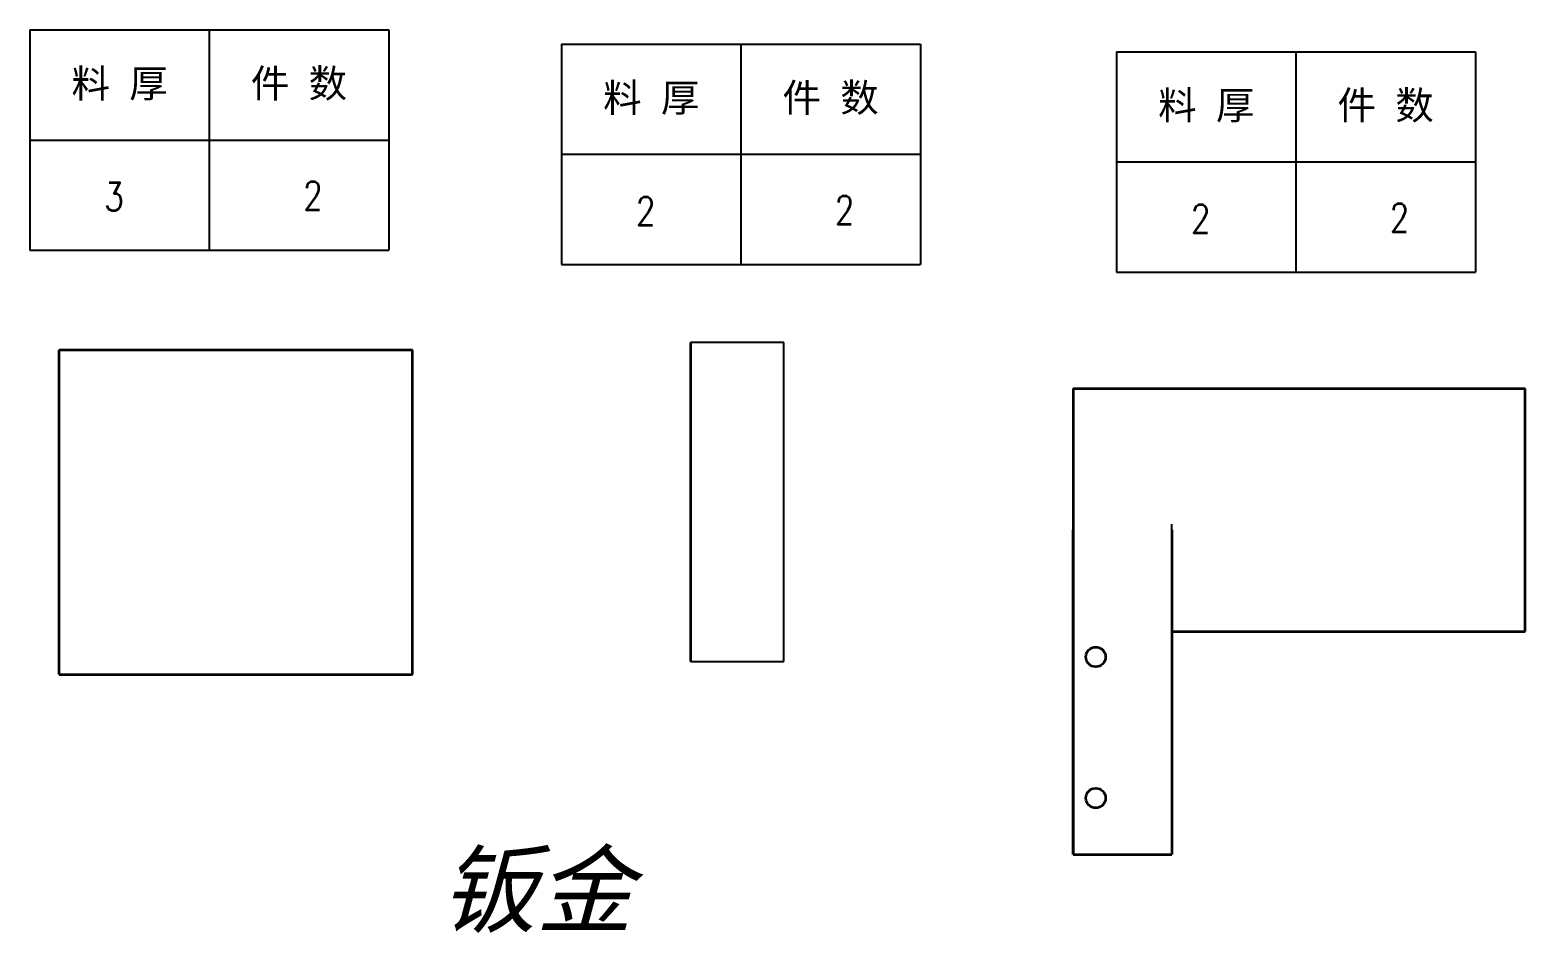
# Model space of a CAD drawing. Header units: millimetres. Extents: x -207971 to -130891, y -1492 to 21465.
# Drawn here: x -206917 to -206388, y 19839 to 20159 of the extents above; entities that cross this region are included whole.
import ezdxf
from ezdxf.enums import TextEntityAlignment as Align

# ---------------------------------------------------------------- set-up
doc = ezdxf.new("R2010")
doc.units = ezdxf.units.MM
doc.layers.add('标注线', color=3, linetype='Continuous', lineweight=25)
doc.styles.add('DIM', font='romans.shx', dxfattribs={"width": 0.8, "oblique": 20, "bigfont": 'bigfont.shx'})
doc.styles.add('DIM_FONT', font='romans.shx', dxfattribs={"oblique": 15})
doc.styles.get("Standard").update_dxf_attribs({"font": 'txt', "bigfont": 'gbcbig.shx'})

# ---------------------------------------------------------------- blocks, each defined once
blk = doc.blocks.new('*T209')
at = {"color": 0, "linetype": 'ByBlock', "lineweight": -2, "transparency": 16777216}
for p, q in [((0, 0), (127, 0)), ((0, 0), (0, -78)), ((63.5, 0), (63.5, -78)), ((127, 0), (127, -78)), ((0, -39), (127, -39)), ((0, -78), (127, -78))]:
    blk.add_line(p, q, dxfattribs=at)
at = {"color": 0, "transparency": 16777216, "char_height": 10, "width": 60.5, "attachment_point": 5}
for s, insert in [('{\\fSimSun|b0|i0|c134|p2;料 厚}', (31.75, -19.5)), ('{\\fSimSun|b0|i0|c134|p2;件 数}', (95.25, -19.5))]:
    blk.add_mtext(s, dxfattribs=dict(at, insert=insert))
blk = doc.blocks.new('拆图参数')
blk.add_blockref('*T209', (-63.5, 78))
at = {"style": 'DIM', "width": 0.8}
blk.add_attdef('6', text='', height=10, dxfattribs=at).set_placement((-37.13, 18.91), align=Align.MIDDLE_LEFT)
blk.add_attdef('1', text='', height=10, dxfattribs=at).set_placement((36.65, 19.27), align=Align.MIDDLE_CENTER)

msp = doc.modelspace()

# ---------------------------------------------------------------- linework, layer by layer
at = {"color": 7, "lineweight": 35}
for p, q in [((-206906.811, 19930.982), (-206906.811, 20045.982)), ((-206906.811, 20045.982), (-206781.811, 20045.982)), ((-206781.811, 19930.982), (-206781.811, 20045.982)), ((-206683.332, 20048.572), (-206683.332, 19935.572)), ((-206547.929, 20032.231), (-206547.929, 19981.231)), ((-206547.929, 20032.231), (-206387.929, 20032.231)), ((-206387.929, 19946.231), (-206387.929, 20032.231)), ((-206547.929, 19867.231), (-206547.929, 19982.231)), ((-206547.929, 19981.231), (-206547.929, 19867.231)), ((-206512.929, 19982.231), (-206512.929, 19867.231)), ((-206512.929, 19946.231), (-206387.929, 19946.231)), ((-206906.811, 19930.982), (-206781.811, 19930.982)), ((-206547.929, 19867.231), (-206514.929, 19867.231)), ((-206514.929, 19867.231), (-206512.929, 19867.231))]:
    msp.add_line(p, q, dxfattribs=at)
for p, q in [((-206650.332, 20048.572), (-206683.332, 20048.572)), ((-206650.332, 19935.572), (-206650.332, 20048.572)), ((-206512.929, 19982.231), (-206512.929, 19984.231)), ((-206683.332, 19935.572), (-206650.332, 19935.572))]:
    msp.add_line(p, q)
for centre in [(-206539.929, 19937.231), (-206539.929, 19887.231)]:
    msp.add_circle(centre, 3.5, dxfattribs=at)

# ---------------------------------------------------------------- block references
for p, values in [((-206853.705, 20081.284), {'1': '2', '6': '3'}), ((-206665.503, 20076.219), {'1': '2', '6': '2'}), ((-206469.043, 20073.528), {'1': '2', '6': '2'})]:
    msp.add_blockref('拆图参数', p).add_auto_attribs(values)

# ---------------------------------------------------------------- texts
at = {"layer": '标注线', "color": 2, "insert": (-206772.003, 19867.31), "char_height": 25, "width": 483.52432, "attachment_point": 1, "style": 'DIM_FONT'}
msp.add_mtext('{\\fSimSun|b0|i0|c134|p2;钣金}', dxfattribs=at)

doc.saveas('drawing.dxf')
